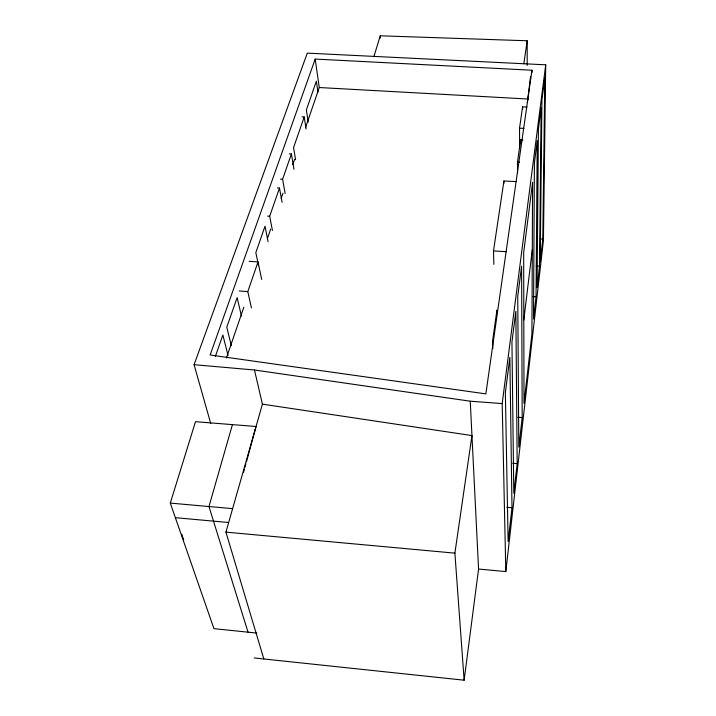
<?xml version="1.0" encoding="UTF-8"?>
<svg xmlns="http://www.w3.org/2000/svg" width="716" height="716" viewBox="0 0 716 716"><rect width="100%" height="100%" fill="white"/><g stroke="black" fill="none" stroke-linecap="round" stroke-linejoin="round"><path stroke-width="1.07" d="M527.191 65.335L527.2 40.776L380.268 35.8L373.841 56.77M527.379 102.549L530.529 76.639L530.529 78.876M531.952 72.459L531.961 70.231L315.201 59.07L210.137 355.002L485.86 393.881L531.961 70.231M536.051 296.791L537.242 140.569L534.396 162.899L533.51 319.023L536.051 296.791L532.883 296.594M539.515 266.164L541.135 107.668L538.405 129.032L537.072 287.564L539.515 266.164L536.221 265.967M542.809 239.144L544.831 77.185L541.94 99.784L540.204 261.904L542.809 239.144L540.687 239.028M545.708 64.816L543.426 240.406L505.809 571.583L478.565 569.041L470.251 401.202L254.466 370.002L194.072 364.677L307.307 53.127L545.708 64.816L502.193 403.582L505.809 571.583M522.188 417.589L518.814 447.106L517.74 296.496L521.597 266.191L522.188 417.589L517.865 417.258M511.985 507.742L508.118 541.547L505.362 392.663L509.855 357.391L511.985 507.742L506.776 507.295M517.176 463.61L513.793 493.306L511.94 342.069L515.842 311.344L517.176 463.61L512.754 463.252M523.817 319.882L532.283 249.839M254.207 657.95L464.138 680.2L478.565 569.041M517.561 173.236L517.489 162.093L520.622 139.817L522.841 139.924M519.637 148.284L519.539 128.209L522.582 106.908L526.949 107.087M464.138 680.2L454.893 553.146L471.96 435.579L262.414 404.146L254.466 370.002M523.817 63.805L527.2 40.776M493.843 264.329L493.494 250.958L503.921 180.987L516.048 181.596M243.556 472.426L244.425 469.222M245.006 467.083L245.883 463.878M246.456 461.739L256.042 426.494L195.486 421.697L170.292 503.097L213.941 628.657L256.74 633.069M263.828 658.971L225.925 532.131L262.414 404.146M232.431 424.624L208.965 506.534L248.031 632.174M226.417 357.955L243.825 307.245M267.399 238.589L270.666 229.075M281.182 198.448L282.999 193.168M292.79 164.644L294.607 159.364M305.481 127.672L319.264 87.531L315.201 59.07M251.441 307.925L247.79 291.618L258.011 261.949L249.105 261.286M272.438 230.48L269.681 216.259L279.473 188.057L277.396 187.923M302 116.824L304.202 116.95L293.56 147.594L295.583 159.65M285.147 193.517L282.596 179.286L291.385 153.967L289.309 153.842M215.337 356.443L222.873 334.981L228.064 355.53M519.539 128.209L523.978 128.406M517.489 162.093L519.601 162.201M319.264 87.531L528.515 99.05M493.494 250.958L506.427 251.701M280.475 179.152L282.596 179.286M267.56 216.116L269.681 216.259M470.251 401.202L502.193 403.582M239.216 290.947L247.79 291.618M170.292 503.097L232.61 508.637M175.814 517.722L228.306 522.483M225.925 532.131L454.893 553.146M194.072 364.677L210.755 423.577M231.34 345.622L226.775 327.194L237.139 297.614L241.435 316.025M258.011 261.949L261.689 279.437M258.583 265.717L255.818 252.614L265.01 226.22L268.07 241.552M279.473 188.057L282.086 202.306M291.385 153.967L293.999 169.307M304.202 116.95L306.108 129.104M308.238 122.087L306.367 109.933L316.356 81.212L317.949 92.248M380.268 35.8L380.482 38.029M492.841 348.549L492.626 340.771L496.931 310.126L497.011 313.465M503.921 180.987L503.957 183.215M520.622 139.817L520.639 143.164M522.582 106.908L522.591 109.136M183.699 539.676A43.855 12.816 -83.5 0 1 181.846 534.208M532.588 182.41L531.916 334.095L524.005 403.332L523.664 252.694L532.588 182.41"/></g></svg>
